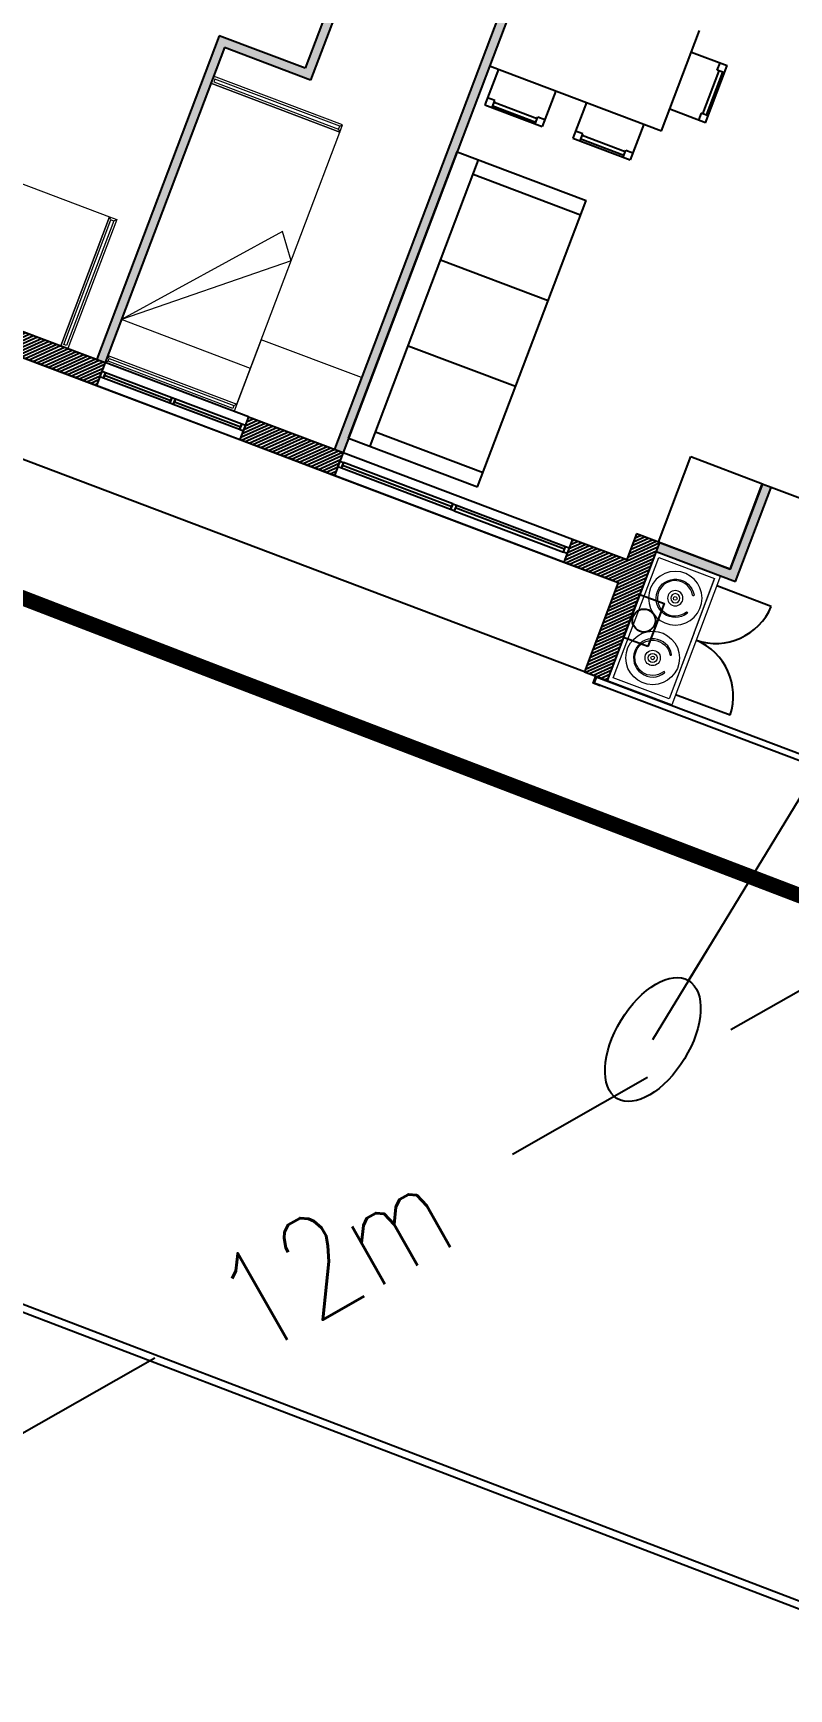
# Model space of a CAD drawing. Extents: x 0 to 346944, y 0 to 6285838.
# Drawn here: x 344145.64 to 344150.58, y 6284419.39 to 6284430.21 of the extents above; entities that cross this region are included whole.
import ezdxf

# ---------------------------------------------------------------- set-up
doc = ezdxf.new("R2010")
doc.units = 0
doc.header["$LTSCALE"] = 5
for name, pattern in [('DASHDOT', [1, 0.5, -0.25, 0, -0.25]), ('DASHDOTX2', [2, 1, -0.5, 0, -0.5]), ('DASHED', [0.75, 0.5, -0.25])]:
    doc.linetypes.add(name, pattern=pattern)
for name, color, linetype in [('ACOM-P', 251, 'DASHED'), ('CALLES-URBANAS', 6, 'Continuous'), ('COTAS', 11, 'Continuous'), ('GRILLA', 254, 'Continuous'), ('PLANTA', 6, 'Continuous'), ('Prosan General Linea Oficial', 6, 'DASHDOTX2'), ('PUNTO-DE-INTERES', 254, 'Continuous')]:
    doc.layers.add(name, color=color, linetype=linetype)
doc.layers.add('Muebles', color=8, linetype='Continuous', lineweight=15)
doc.styles.add('2mm', font='simplex.shx', dxfattribs={"width": 0.8, "height": 0.65})
doc.styles.add('ROMANS', font='romans.shx', dxfattribs={"height": 1})
doc.dimstyles.new('ACOMETIDA 500', dxfattribs={"dimtxt": 0.65, "dimasz": 1.8, "dimexe": 1.25, "dimexo": 0.625, "dimtad": 0, "dimdec": 0, "dimtxsty": '2mm', "dimblk": 'NONE', "dimcen": 2.5, "dimse1": 1, "dimse2": 1, "dimclrd": 256, "dimclrt": 2, "dimadec": 0, "dimazin": 0, "dimtfac": 1, "dimtdec": 0, "dimtmove": 0, "dimatfit": 3, "dimldrblk": 'NONE', "dimfxl": 1, "dimtfill": 1, "dimlwd": -1, "dimarcsym": 2})
doc.dimstyles.new('ELIPSE 500', dxfattribs={"dimtxt": 0.9, "dimasz": 0.9, "dimexe": 2.5, "dimexo": 2.5, "dimgap": 1.2, "dimtad": 0, "dimtih": 1, "dimtoh": 1, "dimdec": 0, "dimzin": 0, "dimdsep": 46, "dimtxsty": 'ROMANS', "dimblk": 'ELLIP', "dimcen": 0, "dimclrd": 11, "dimclre": 11, "dimclrt": 256, "dimadec": 0, "dimazin": 0, "dimtfac": 1, "dimtdec": 0, "dimtofl": 0, "dimtmove": 0, "dimatfit": 3, "dimldrblk": 'ELLIP', "dimfxlon": 1, "dimtolj": 1, "dimtzin": 0, "dimarcsym": 0})
doc.dimstyles.new('GRILLA X 500', dxfattribs={"dimtxt": 0.5, "dimasz": 1.8, "dimexe": 1.25, "dimexo": 0.625, "dimtad": 0, "dimdec": 0, "dimtxsty": 'ROMANS', "dimblk": 'NONE', "dimcen": 2.5, "dimse1": 1, "dimse2": 1, "dimsd1": 1, "dimsd2": 1, "dimclrd": 256, "dimclrt": 256, "dimadec": 0, "dimazin": 0, "dimtfac": 1, "dimtdec": 0, "dimtmove": 0, "dimatfit": 3, "dimldrblk": 'NONE', "dimfxlon": 1, "dimtfill": 1, "dimlwd": -1, "dimarcsym": 2})

# ---------------------------------------------------------------- blocks, each defined once
blk = doc.blocks.new('cama')
at = {"layer": 'Muebles'}
for p, q in [((42.8, 33.367), (42.785, 33.352)), ((43.67, 33.387), (43.685, 33.402)), ((43.67, 33.367), (43.685, 33.352)), ((42.785, 32.352), (43.685, 33.102)), ((42.785, 33.102), (43.685, 33.102)), ((42.905, 32.192), (43.685, 33.102)), ((42.785, 32.352), (42.905, 32.192)), ((42.8, 31.437), (42.785, 31.452)), ((42.8, 31.417), (42.785, 31.402))]:
    blk.add_line(p, q, dxfattribs=at)
for points in [[(42.785, 33.402), (42.085, 33.402), (42.085, 32.902), (42.785, 32.902)], [(42.785, 33.402), (43.685, 33.402), (43.685, 33.352), (42.785, 33.352)], [(42.785, 31.452), (43.685, 31.452), (43.685, 33.352), (42.785, 33.352)], [(42.8, 33.387), (43.67, 33.387), (43.67, 33.367), (42.8, 33.367)], [(42.785, 31.402), (43.685, 31.402), (43.685, 31.452), (42.785, 31.452)], [(42.8, 31.417), (43.67, 31.417), (43.67, 31.437), (42.8, 31.437)]]:
    blk.add_lwpolyline(points, close=True, dxfattribs=at)
blk = doc.blocks.new('GAS')
at = {"layer": 'Muebles', "elevation": -597.625}
blk.add_lwpolyline([(38.252, 33.9, 1), (38.243, 33.905, -3.596996), (38.243, 34.024, 1), (38.252, 34.029, 3.596996)], format="xyb", close=True, dxfattribs=at)
at = {"layer": 'Muebles'}
for radius in [0.175, 0.05, 0.03]:
    blk.add_circle((38.145, 33.964, -597.625), radius, dxfattribs=at)
blk = doc.blocks.new('nicho gas')
at = {"layer": 'Muebles'}
for q in [(38.343, 34.153), (38.343, 33.313)]:
    blk.add_line((38.343, 33.773), q, dxfattribs=at)
for points in [[(37.923, 34.183), (38.373, 34.183), (38.373, 33.283), (37.923, 33.283)], [(37.953, 34.153), (38.343, 34.153), (38.343, 33.313), (37.953, 33.313)]]:
    blk.add_lwpolyline(points, close=True, dxfattribs=at)
for centre in [(38.148, 33.941), (38.148, 33.525)]:
    blk.add_circle(centre, 0.012, dxfattribs=at)
at = {"layer": 'Muebles', "xscale": -1, "rotation": 180}
blk.add_blockref('GAS', (0.003, 67.906, 597.625), dxfattribs=at)
at = {"layer": 'Muebles'}
blk.add_blockref('GAS', (0.003, -0.439, 597.625), dxfattribs=at)
blk = doc.blocks.new('PLANTA 2')
at = {"layer": 'PUNTO-DE-INTERES'}
h = blk.add_hatch(dxfattribs=at)
h.set_pattern_fill('LINE', color=256, scale=0.003, angle=384.0586)
h.set_pattern_definition([(24.0585514, (-1774.248965, -181.283302), (-0.003883056714, 0.008697556873), [])])
h.paths.add_polyline_path([(-20.4518, -6.9148), (-19.6303, -4.768), (-20.4315, -4.4614), (-20.4565, -4.5267), (-19.7207, -4.8083), (-20.5172, -6.8898)])
h.paths.add_polyline_path([(-21.4954, -6.5155), (-21.3842, -6.2248), (-21.5611, -6.1571), (-21.5325, -6.0824), (-21.3556, -6.1501), (-21.3234, -6.066), (-21.2487, -6.0946), (-21.4207, -6.5441)])
h.paths.add_polyline_path([(-22.3083, -5.8712), (-22.6165, -5.7532), (-22.5879, -5.6785), (-22.2797, -5.7965)])
h.paths.add_polyline_path([(-23.0835, -5.5745), (-23.415, -5.4476), (-23.3864, -5.3729), (-23.0549, -5.4998)])
h.paths.add_polyline_path([(-23.882, -5.2689), (-24.9887, -4.8454), (-24.9601, -4.7707), (-23.8534, -5.1942)])
h.paths.add_polyline_path([(-25.277, -4.1997), (-25.2023, -4.2283), (-24.8483, -3.3032), (-24.923, -3.2746)])
h.paths.add_polyline_path([(-20.1902, -4.0269), (-24.8543, -2.242), (-25.2364, -3.2403), (-25.1617, -3.2689), (-24.7921, -2.3032), (-20.2681, -4.0345), (-20.2706, -4.0411), (-20.2052, -4.0661)])
h = blk.add_hatch(dxfattribs=at)
h.set_pattern_fill('JIS_STN_2.5', color=256, scale=0.0075, angle=339.0586)
h.set_pattern_definition([(24.0585514, (-1774.248965, -181.283302), (-0.00764381243, 0.01712117495), []), (24.0585514, (-1774.236602, -181.288034), (-0.00764381243, 0.01712117495), [0.009, -0.00375])])
h.paths.add_polyline_path([(-20.3104, -6.3493), (-20.4271, -6.3047), (-20.3556, -6.1179), (-20.2389, -6.1626), (-20.2501, -6.1917), (-20.3376, -6.1582), (-20.3868, -6.2866), (-20.2992, -6.3202)])
h.paths.add_polyline_path([(-20.9125, -5.9048), (-21.0188, -6.1826), (-21.2487, -6.0946), (-21.2598, -6.1238), (-21.0008, -6.2229), (-20.8833, -5.9159)])
h.paths.add_polyline_path([(-21.6108, -3.9645), (-21.5827, -3.9753), (-22.2797, -5.7965), (-22.3077, -5.7857)])
h.paths.add_polyline_path([(-21.9647, -3.8403), (-22.3897, -3.6777), (-22.5005, -3.9672), (-22.2203, -4.0744), (-22.399, -4.5414), (-22.6792, -4.4342), (-23.0829, -5.4891), (-23.0549, -5.4998), (-22.6619, -4.4729), (-22.3817, -4.5802), (-22.1816, -4.0572), (-22.4617, -3.9499), (-22.3724, -3.7164), (-21.9755, -3.8683)])
h.paths.add_polyline_path([(-24.1383, -5.0852), (-23.4451, -3.2738), (-22.7633, -3.5347), (-22.774, -3.5627), (-23.4278, -3.3126), (-24.1102, -5.0959)])
h.paths.add_polyline_path([(-24.8594, -3.3324), (-24.5781, -3.4401), (-24.4351, -3.0666), (-23.8806, -3.2788), (-23.9878, -3.559), (-23.9598, -3.5697), (-23.8414, -3.2603), (-24.4531, -3.0262), (-24.5961, -3.3997), (-24.8483, -3.3032)])
h.paths.add_polyline_path([(-24.5411, -2.3993), (-24.5657, -2.4635), (-24.8167, -2.3674), (-24.8279, -2.3966), (-24.5477, -2.5039), (-24.512, -2.4105)])
h.paths.add_polyline_path([(-23.7354, -2.8993), (-23.7074, -2.91), (-23.6434, -2.7429), (-23.6714, -2.7321)])
for p, q in [((-21.6108, -3.9645), (-22.3077, -5.7857)), ((-21.5827, -3.9753), (-22.2797, -5.7965)), ((-22.2203, -4.0744), (-22.399, -4.5414)), ((-22.1816, -4.0571), (-22.3817, -4.5802)), ((-21.2368, -4.7501), (-21.1117, -4.4232)), ((-22.6792, -4.4342), (-23.0829, -5.4891)), ((-22.6619, -4.4729), (-23.0549, -5.4998)), ((-22.399, -4.5414), (-22.6792, -4.4342)), ((-22.3817, -4.5802), (-22.6619, -4.4729)), ((-21.7972, -4.5356), (-21.2368, -4.7501)), ((-21.1385, -4.4932), (-21.0218, -4.5379)), ((-21.0933, -4.7247), (-21.0218, -4.5379)), ((-21.0541, -4.5523), (-21.0451, -4.529)), ((-21.7684, -4.5467), (-21.813, -4.6634)), ((-21.1019, -4.6947), (-21.0482, -4.5546)), ((-21.0902, -4.6991), (-21.0366, -4.559)), ((-21.0307, -4.5613), (-21.0541, -4.5523)), ((-21.7807, -4.649), (-21.8041, -4.6401)), ((-21.7897, -4.6723), (-21.7807, -4.649)), ((-21.5816, -4.6181), (-21.6262, -4.7349)), ((-21.813, -4.6634), (-21.6262, -4.7349)), ((-21.7874, -4.6665), (-21.6474, -4.7201)), ((-21.783, -4.6548), (-21.6429, -4.7084)), ((-21.6496, -4.726), (-21.6407, -4.7026)), ((-21.6407, -4.7026), (-21.6173, -4.7115)), ((-21.4814, -4.6565), (-21.5261, -4.7732)), ((-21.0933, -4.7247), (-21.21, -4.68)), ((-21.1077, -4.6924), (-21.1166, -4.7158)), ((-21.0843, -4.7014), (-21.1077, -4.6924)), ((-21.4938, -4.7588), (-21.5172, -4.7499)), ((-21.2946, -4.728), (-21.3393, -4.8447)), ((-21.5261, -4.7732), (-21.3393, -4.8447)), ((-21.5028, -4.7821), (-21.4938, -4.7588)), ((-21.3604, -4.8299), (-21.5005, -4.7763)), ((-21.356, -4.8182), (-21.4961, -4.7646)), ((-21.3627, -4.8358), (-21.3537, -4.8124)), ((-21.3537, -4.8124), (-21.3304, -4.8213)), ((-22.2618, -5.7498), (-21.9044, -4.8158)), ((-22.1918, -5.7766), (-21.8344, -4.8426)), ((-21.9044, -4.8158), (-21.4841, -4.9766)), ((-21.8522, -4.8893), (-21.502, -5.0233)), ((-21.8416, -5.9106), (-21.4841, -4.9766)), ((-21.6092, -5.3035), (-21.9595, -5.1695)), ((-23.3864, -5.3729), (-23.0549, -5.4998)), ((-23.415, -5.4476), (-23.0835, -5.5745)), ((-21.7165, -5.5837), (-22.0667, -5.4497)), ((-23.0549, -5.4998), (-23.0835, -5.5745)), ((-22.5879, -5.6785), (-23.0549, -5.4998)), ((-23.0835, -5.5745), (-22.6165, -5.7532)), ((-22.8379, -5.6149), (-22.8451, -5.6336)), ((-22.6103, -5.7021), (-22.6174, -5.7207)), ((-22.5879, -5.6785), (-22.6165, -5.7532)), ((-22.5879, -5.6785), (-22.2797, -5.7965)), ((-22.1739, -5.7299), (-21.8237, -5.8639)), ((-22.6165, -5.7532), (-22.3083, -5.8712)), ((-22.2618, -5.7498), (-21.8416, -5.9106)), ((-22.2797, -5.7965), (-22.3083, -5.8712)), ((-22.2797, -5.7965), (-21.5325, -6.0824)), ((-22.3083, -5.8712), (-21.5611, -6.1571)), ((-21.0188, -6.1826), (-20.9125, -5.9048)), ((-21.0008, -6.2229), (-20.8833, -5.9159)), ((-20.8833, -5.9159), (-20.9125, -5.9048)), ((-20.4864, -6.0678), (-20.8833, -5.9159)), ((-21.9227, -5.9652), (-21.9298, -5.9839)), ((-21.5325, -6.0824), (-21.5611, -6.1571)), ((-21.5325, -6.0824), (-21.3556, -6.1501)), ((-21.2487, -6.0946), (-21.4207, -6.5441)), ((-21.3234, -6.066), (-21.3556, -6.1501)), ((-21.2487, -6.0946), (-21.3234, -6.066)), ((-21.2487, -6.0946), (-21.0188, -6.1826)), ((-21.5611, -6.1571), (-21.3842, -6.2248)), ((-21.2598, -6.1238), (-21.0008, -6.2229)), ((-21.3842, -6.2248), (-21.4954, -6.5155)), ((-20.8848, -6.3048), (-21.0622, -6.2369)), ((-21.4954, -6.5155), (-21.4207, -6.5441)), ((-21.0206, -6.6597), (-21.198, -6.5918))]:
    blk.add_line(p, q, dxfattribs=at)
for points in [[(7.8267, -18.3012), (14.4541, 1.3625), (-4.3226, 7.8454), (-5.0396, 8.1333), (-16.9441, 12.6198), (-20.0017, 13.7768), (-24.3413, 2.4823), (-27.138, -4.7827), (-22.6962, -6.5135), (-9.5725, -11.5935), (-0.4639, -15.1037), (2.1908, -16.1232), (6.5102, -17.7921), (7.8267, -18.3012)], [(-22.8451, -5.6336), (-23.0611, -5.551), (-23.0539, -5.5323)], [(-23.0575, -5.5416), (-22.8415, -5.6243)], [(-23.0539, -5.5323), (-22.8379, -5.6149)], [(-22.6174, -5.7207), (-22.8334, -5.6381), (-22.8263, -5.6194)], [(-22.8263, -5.6194), (-22.6103, -5.7021)], [(-22.8298, -5.6287), (-22.6139, -5.7114)], [(-21.9298, -5.9839), (-22.2859, -5.8476), (-22.2787, -5.8289)], [(-22.2823, -5.8383), (-21.9263, -5.9745)], [(-21.9227, -5.9652), (-22.2787, -5.8289)], [(-21.911, -5.9697), (-21.9182, -5.9884), (-21.5621, -6.1246), (-21.5549, -6.1059)], [(-21.5585, -6.1153), (-21.9146, -5.979)], [(-21.911, -5.9697), (-21.5549, -6.1059)], [(-21.4436, -6.562), (-21.467, -6.5531), (-21.458, -6.5298), (-21.4347, -6.5387), (-21.4356, -6.5411), (-21.4566, -6.533), (-21.4637, -6.5517), (-21.4427, -6.5597), (-21.4436, -6.562)]]:
    blk.add_lwpolyline(points, dxfattribs=at)
for points in [[(-21.4954, -6.5155), (-25.8518, -4.8483), (-25.2364, -3.2403), (-24.9516, -3.3494), (-25.4557, -4.6667), (-21.3842, -6.2248)], [(-23.0611, -5.551), (-23.0727, -5.5465), (-23.0656, -5.5278), (-23.0539, -5.5323)], [(-22.8334, -5.6381), (-22.8451, -5.6336), (-22.8379, -5.6149), (-22.8263, -5.6194)], [(-22.6058, -5.7252), (-22.6174, -5.7207), (-22.6103, -5.7021), (-22.5986, -5.7065)], [(-22.2859, -5.8476), (-22.2976, -5.8432), (-22.2904, -5.8245), (-22.2787, -5.8289)], [(-21.9182, -5.9884), (-21.9298, -5.9839), (-21.9227, -5.9652), (-21.911, -5.9697)], [(-21.5504, -6.1291), (-21.5621, -6.1246), (-21.5549, -6.1059), (-21.5433, -6.1104)], [(-21.2877, -6.4344), (-21.3671, -6.404), (-21.3134, -6.2639), (-21.2341, -6.2943)], [(-20.4878, -6.9038), (-21.4566, -6.533), (-21.4637, -6.5517), (-20.4949, -6.9224)]]:
    blk.add_lwpolyline(points, close=True, dxfattribs=at)
at = {"layer": 'PUNTO-DE-INTERES', "ltscale": 30}
blk.add_lwpolyline([(-21.1456, -5.8144), (-20.9121, -5.9038), (-21.0188, -6.1826), (-21.2523, -6.0932)], close=True, dxfattribs=at)
at = {"layer": 'PUNTO-DE-INTERES'}
blk.add_circle((-21.3006, -6.3491), 0.0375, dxfattribs=at)
for centre, start, end in [((-21.0665, -6.2272), 251.2332, 336.8839), ((-21.2077, -6.5961), 341.2332, 66.8839)]:
    blk.add_arc(centre, 0.1977, start, end, dxfattribs=at)
at = {"layer": 'PUNTO-DE-INTERES', "yscale": 0.5, "zscale": 0.5}
for name, p, xscale, rotation in [('cama', (-8.9973, -26.717), -0.5, 339.058551410992), ('cama', (-0.7058, 9.3345), -0.5, 69.05855141099204), ('cama', (3.3138, 2.2911), 0.5, 159.0585514109921), ('nicho gas', (-45.0776, -15.3094), 0.5, 339.058551410992)]:
    blk.add_blockref(name, p, dxfattribs=dict(at, xscale=xscale, rotation=rotation))
blk = doc.blocks.new('PLANTA')
at = {"layer": 'CALLES-URBANAS', "elevation": -2.006}
for points in [[(57.22, -76.56), (43.205, -71.201), (34.561, -67.898), (29.246, -65.88), (10.996, -58.924), (-15.3, -48.857), (-26.084, -44.701), (-26.997, -41.99)], [(57.238, -76.514), (43.223, -71.154), (34.579, -67.851), (29.264, -65.833), (11.013, -58.877), (-15.282, -48.811), (-26.045, -44.663), (-26.942, -41.997)]]:
    blk.add_lwpolyline(points, dxfattribs=at)
at = {"layer": 'Prosan General Linea Oficial', "linetype": 'DASHDOT', "const_width": 0.1, "flags": 128}
blk.add_lwpolyline([(12.407, -54.797), (-0.593, -49.823), (-5.065, -48.111), (-11.593, -45.613), (-13.736, -44.793), (-21.467, -41.814), (-22.633, -41.365), (-19.864, -34.09), (-18.237, -29.814), (-17.095, -26.814), (-8.502, -4.192), (-7.391, -4.608), (-2.378, -6.483), (21.465, -15.364), (22.901, -15.935), (60.504, -28.756), (47.4, -68.134), (44.763, -67.126), (36.111, -63.821), (30.794, -61.803), (12.55, -54.852)], dxfattribs=at)
at = {"layer": 'PLANTA', "xscale": 2, "yscale": 2, "zscale": 2, "rotation": 0.2194448801566033}
blk.add_blockref('PLANTA 2', (31.606, -31.592), dxfattribs=at)
blk = doc.blocks.new('*D106')
at = {"layer": 'ACOM-P', "ltscale": 0.5, "transparency": 16777216}
for p, q in [((344152.913, 6284425.245), (344148.773, 6284422.885)), ((344142.298, 6284419.196), (344146.439, 6284421.555))]:
    blk.add_line(p, q, dxfattribs=at)
at = {"layer": 'Defpoints', "color": 0, "ltscale": 0.5, "transparency": 16777216}
for p in [(344152.913, 6284425.245), (344142.298, 6284419.196), (344142.298, 6284419.196)]:
    blk.add_point(p, dxfattribs=at)
at = {"layer": 'ACOM-P', "color": 2, "ltscale": 0.5, "transparency": 16777216, "insert": (344147.606, 6284422.22), "char_height": 0.65, "attachment_point": 5, "rotation": 29.6799, "style": '2mm', "bg_fill": 3, "box_fill_scale": 1.1, "bg_fill_color": 256, "bg_fill_true_color": 13158600, "bg_fill_transparency": 0}
blk.add_mtext('12m', dxfattribs=at)
blk = doc.blocks.new('_None')
blk = doc.blocks.new('ELLIP')
at = {"color": 0, "lineweight": -2}
blk.add_line((-0.5, 0), (-1, 0), dxfattribs=at)
at = {"color": 0}
blk.add_ellipse((0, 0), major_axis=(0.5, 0), ratio=0.537857, dxfattribs=at)
blk = doc.blocks.new('*D119')
at = {"layer": 'Defpoints', "color": 0, "ltscale": 0.5, "transparency": 16777216}
for p in [(344297.865, 6284457.293), (344300, 6284395.5), (0, 0)]:
    blk.add_point(p, dxfattribs=at)
at = {"layer": 'GRILLA', "ltscale": 0.5, "transparency": 16777216, "insert": (344297.865, 6284461.728), "char_height": 1, "attachment_point": 5, "rotation": 90, "style": 'ROMANS', "bg_fill": 3, "box_fill_scale": 1.1, "bg_fill_color": 256, "bg_fill_true_color": 13158600, "bg_fill_transparency": 0}
blk.add_mtext('X-344300', dxfattribs=at)

msp = doc.modelspace()

# ---------------------------------------------------------------- block references
at = {"layer": 'PLANTA'}
msp.add_blockref('PLANTA', (344160.577, 6284470.825), dxfattribs=at)

# ---------------------------------------------------------------- next in the draw order: dimensions: what is measured, and where the dimension line sits
at = {"layer": 'ACOM-P', "ltscale": 0.5}
dim = msp.add_aligned_dim(p1=(344152.913, 6284425.245), p2=(344142.298, 6284419.196), distance=0, dimstyle='ACOMETIDA 500', override={"dimpost": 'm', "dimsah": 1}, dxfattribs=at)
dim.commit()
dim.dimension.update_dxf_attribs({"geometry": '*D106', "text_midpoint": (344147.606, 6284422.22)})

# ---------------------------------------------------------------- next in the draw order: leaders
at = {"layer": 'COTAS', "ltscale": 0.5}
msp.add_leader([(344149.689, 6284423.635), (344151.554, 6284426.704), (344157.409, 6284426.704)], dimstyle='ELIPSE 500', override={"dimgap": 1.2, "dimtad": 0}, dxfattribs=at)

# ---------------------------------------------------------------- next in the draw order: dimensions: what is measured, and where the dimension line sits
at = {"layer": 'GRILLA', "ltscale": 0.5}
dim = msp.add_ordinate_dim(feature_location=(344300, 6284395.5), offset=(-2.135, 61.793), dtype=1, origin=(0, 0), dimstyle='GRILLA X 500', override={"dimpost": 'X-<>', "dimsah": 1}, dxfattribs=at)
dim.commit()
dim.dimension.update_dxf_attribs({"geometry": '*D119', "text_midpoint": (344297.865, 6284461.728)})

doc.saveas('drawing.dxf')
